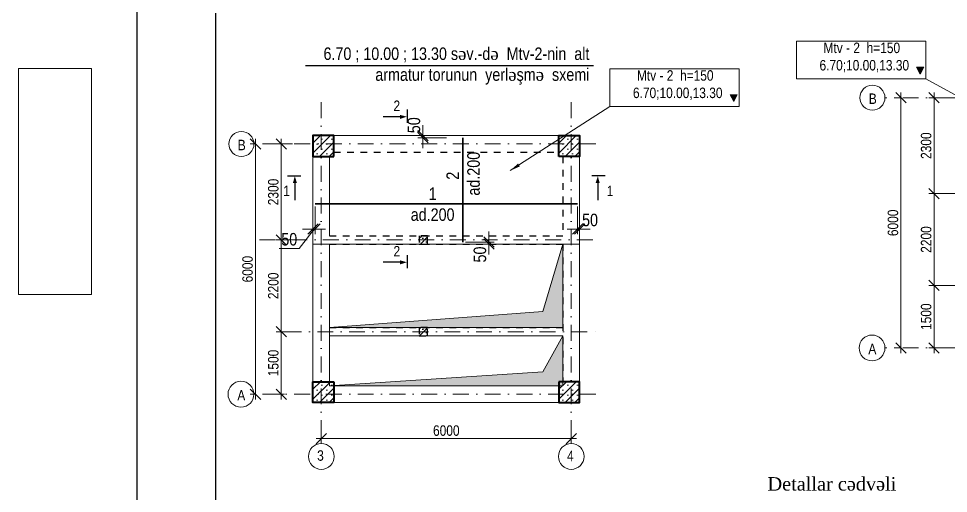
# Model space of a CAD drawing. Header units: millimetres. Extents: x -149347 to 251215, y -2929184 to -2541447.
# Drawn here: x 107669 to 129987, y -2684353 to -2672971 of the extents above; entities that cross this region are included whole.
import ezdxf

# ---------------------------------------------------------------- set-up
doc = ezdxf.new("R2010")
doc.units = ezdxf.units.MM
doc.linetypes.add('DASHDOTX2', pattern=[50.8, 25.4, -12.7, 0, -12.7])
doc.linetypes.add('HIDDEN', pattern=[4, 2, -2])
doc.layers.add('Калонлар', color=2, linetype='Continuous', lineweight=40)
doc.layers.add('Х - диварлар.', color=31, linetype='Continuous', lineweight=25)
doc.styles.add('style1', font='A3TI(LA).TTF', dxfattribs={"height": 400})
doc.styles.add('style6', font='ARIALN.TTF', dxfattribs={"height": 300})
doc.styles.add('Times New  Roman', font='times.ttf')
doc.dimstyles.new('DIM_100', dxfattribs={"dimscale": 100, "dimtxt": 250, "dimasz": 2.5, "dimexe": 1.25, "dimexo": 0.625, "dimtad": 1, "dimdec": 0, "dimtxsty": 'style1', "dimblk": 'OBLIQUE', "dimcen": 2.5, "dimdle": 1.25, "dimclrd": 251, "dimclre": 251, "dimaunit": 1, "dimadec": 3, "dimazin": 0, "dimtfac": 1, "dimtdec": 0, "dimtmove": 1, "dimatfit": 3, "dimfxl": 1.25, "dimlwd": 5, "dimlwe": 5, "dimarcsym": 0})
doc.dimstyles.new('İSO-100', dxfattribs={"dimtxt": 250, "dimasz": 250, "dimexe": 100, "dimexo": 500, "dimgap": 100, "dimtad": 1, "dimdec": 0, "dimtxsty": 'Times New  Roman', "dimblk": 'OBLIQUE', "dimcen": 2.5, "dimdle": 100, "dimclrd": 250, "dimclre": 250, "dimadec": 0, "dimazin": 0, "dimtfac": 1, "dimtdec": 0, "dimtmove": 1, "dimatfit": 3, "dimfxl": 1, "dimlwd": 5, "dimlwe": 5, "dimarcsym": 0})

# ---------------------------------------------------------------- blocks, each defined once
blk = doc.blocks.new('mekteb')
at = {"color": 0, "lineweight": 25}
blk.add_line((99643, -1849866), (99643, -1821466), dxfattribs=at)
at = {"color": 0, "lineweight": 25, "ltscale": 15}
blk.add_line((101643, -1849366), (101643, -1821966), dxfattribs=at)
blk = doc.blocks.new('_Oblique')
at = {"color": 0, "linetype": 'ByBlock', "lineweight": -2}
blk.add_line((-0.5, -0.5), (0.5, 0.5), dxfattribs=at)
blk = doc.blocks.new('*D974')
at = {"color": 251, "lineweight": 5, "ltscale": 50, "transparency": 16777216}
for p, q in [((114935, -2682724), (114935, -2683164)), ((120935, -2682724), (120935, -2683164))]:
    blk.add_line(p, q, dxfattribs=at)
at = {"color": 251, "linetype": 'ByBlock', "lineweight": 5, "ltscale": 50, "transparency": 16777216}
blk.add_line((121060, -2683039), (114810, -2683039), dxfattribs=at)
at = {"layer": 'Defpoints', "color": 0, "lineweight": 15, "ltscale": 50, "transparency": 16777216}
for p in [(114935, -2682661), (120935, -2682661), (114935, -2683039)]:
    blk.add_point(p, dxfattribs=at)
at = {"color": 251, "lineweight": 5, "ltscale": 50, "transparency": 16777216, "xscale": 250, "yscale": 250, "zscale": 250, "rotation": 180}
blk.add_blockref('_Oblique', (114935, -2683039), dxfattribs=at)
at = {"color": 251, "lineweight": 5, "ltscale": 50, "transparency": 16777216, "xscale": 250, "yscale": 250, "zscale": 250}
blk.add_blockref('_Oblique', (120935, -2683039), dxfattribs=at)
at = {"color": 0, "lineweight": 15, "ltscale": 50, "transparency": 16777216, "insert": (117935, -2682849), "char_height": 300, "attachment_point": 5, "style": 'style6'}
blk.add_mtext('{\\H0.83333x;6000}', dxfattribs=at)
blk = doc.blocks.new('*D975')
at = {"color": 251, "linetype": 'ByBlock', "lineweight": 5, "ltscale": 50, "transparency": 16777216}
blk.add_line((113355, -2682102), (113355, -2675852), dxfattribs=at)
at = {"color": 251, "lineweight": 5, "ltscale": 50, "transparency": 16777216}
for p, q in [((113348, -2675977), (113230, -2675977)), ((113348, -2681977), (113230, -2681977))]:
    blk.add_line(p, q, dxfattribs=at)
at = {"layer": 'Defpoints', "color": 0, "lineweight": 15, "ltscale": 50, "transparency": 16777216}
for p in [(113355, -2675977), (113411, -2675977), (113411, -2681977)]:
    blk.add_point(p, dxfattribs=at)
at = {"color": 251, "lineweight": 5, "ltscale": 50, "transparency": 16777216, "xscale": 250, "yscale": 250, "zscale": 250}
for p, rotation in [((113355, -2675977), 90), ((113355, -2681977), 270)]:
    blk.add_blockref('_Oblique', p, dxfattribs=dict(at, rotation=rotation))
at = {"color": 0, "lineweight": 15, "ltscale": 50, "transparency": 16777216, "insert": (113165, -2678977), "char_height": 300, "attachment_point": 5, "rotation": 90, "style": 'style6'}
blk.add_mtext('{\\H0.83333x;6000}', dxfattribs=at)
blk = doc.blocks.new('*D976')
at = {"color": 251, "linetype": 'ByBlock', "lineweight": 5, "ltscale": 50, "transparency": 16777216}
blk.add_line((113973, -2678152), (113973, -2680602), dxfattribs=at)
at = {"color": 251, "lineweight": 5, "ltscale": 50, "transparency": 16777216}
for p, q in [((114389, -2678277), (113848, -2678277)), ((114236, -2680477), (113848, -2680477))]:
    blk.add_line(p, q, dxfattribs=at)
at = {"layer": 'Defpoints', "color": 0, "lineweight": 15, "ltscale": 50, "transparency": 16777216}
for p in [(114451, -2678277), (113973, -2680477), (114298, -2680477)]:
    blk.add_point(p, dxfattribs=at)
at = {"color": 251, "lineweight": 5, "ltscale": 50, "transparency": 16777216, "xscale": 250, "yscale": 250, "zscale": 250}
for p, rotation in [((113973, -2678277), 90), ((113973, -2680477), 270)]:
    blk.add_blockref('_Oblique', p, dxfattribs=dict(at, rotation=rotation))
at = {"color": 0, "lineweight": 15, "ltscale": 50, "transparency": 16777216, "insert": (113783, -2679377), "char_height": 300, "attachment_point": 5, "rotation": 90, "style": 'style6'}
blk.add_mtext('{\\H0.83333x;2200}', dxfattribs=at)
blk = doc.blocks.new('*D977')
at = {"color": 251, "linetype": 'ByBlock', "lineweight": 5, "ltscale": 50, "transparency": 16777216}
blk.add_line((113973, -2675852), (113973, -2678402), dxfattribs=at)
at = {"color": 251, "lineweight": 5, "ltscale": 50, "transparency": 16777216}
for p, q in [((114246, -2675977), (113848, -2675977)), ((114236, -2678277), (113848, -2678277))]:
    blk.add_line(p, q, dxfattribs=at)
at = {"layer": 'Defpoints', "color": 0, "lineweight": 15, "ltscale": 50, "transparency": 16777216}
for p in [(114308, -2675977), (113973, -2678277), (114298, -2678277)]:
    blk.add_point(p, dxfattribs=at)
at = {"color": 251, "lineweight": 5, "ltscale": 50, "transparency": 16777216, "xscale": 250, "yscale": 250, "zscale": 250}
for p, rotation in [((113973, -2675977), 90), ((113973, -2678277), 270)]:
    blk.add_blockref('_Oblique', p, dxfattribs=dict(at, rotation=rotation))
at = {"color": 0, "lineweight": 15, "ltscale": 50, "transparency": 16777216, "insert": (113783, -2677127), "char_height": 300, "attachment_point": 5, "rotation": 90, "style": 'style6'}
blk.add_mtext('{\\H0.83333x;2300}', dxfattribs=at)
blk = doc.blocks.new('*D978')
at = {"color": 251, "linetype": 'ByBlock', "lineweight": 5, "ltscale": 50, "transparency": 16777216}
blk.add_line((113973, -2680352), (113973, -2682102), dxfattribs=at)
at = {"color": 251, "lineweight": 5, "ltscale": 50, "transparency": 16777216}
for p, q in [((114246, -2680477), (113848, -2680477)), ((114049, -2681977), (113848, -2681977))]:
    blk.add_line(p, q, dxfattribs=at)
at = {"layer": 'Defpoints', "color": 0, "lineweight": 15, "ltscale": 50, "transparency": 16777216}
for p in [(114308, -2680477), (113973, -2681977), (114111, -2681977)]:
    blk.add_point(p, dxfattribs=at)
at = {"color": 251, "lineweight": 5, "ltscale": 50, "transparency": 16777216, "xscale": 250, "yscale": 250, "zscale": 250}
for p, rotation in [((113973, -2680477), 90), ((113973, -2681977), 270)]:
    blk.add_blockref('_Oblique', p, dxfattribs=dict(at, rotation=rotation))
at = {"color": 0, "lineweight": 15, "ltscale": 50, "transparency": 16777216, "insert": (113783, -2681227), "char_height": 300, "attachment_point": 5, "rotation": 90, "style": 'style6'}
blk.add_mtext('{\\H0.83333x;1500}', dxfattribs=at)
blk = doc.blocks.new('*D963')
at = {"color": 251, "linetype": 'ByBlock', "lineweight": 5, "ltscale": 50, "transparency": 16777216}
blk.add_line((128847, -2680992), (128847, -2674742), dxfattribs=at)
at = {"color": 251, "lineweight": 5, "ltscale": 50, "transparency": 16777216}
for p, q in [((128840, -2674867), (128722, -2674867)), ((128840, -2680867), (128722, -2680867))]:
    blk.add_line(p, q, dxfattribs=at)
at = {"layer": 'Defpoints', "color": 0, "lineweight": 15, "ltscale": 50, "transparency": 16777216}
for p in [(128847, -2674867), (128902, -2674867), (128902, -2680867)]:
    blk.add_point(p, dxfattribs=at)
at = {"color": 251, "lineweight": 5, "ltscale": 50, "transparency": 16777216, "xscale": 250, "yscale": 250, "zscale": 250}
for p, rotation in [((128847, -2674867), 90), ((128847, -2680867), 270)]:
    blk.add_blockref('_Oblique', p, dxfattribs=dict(at, rotation=rotation))
at = {"color": 0, "lineweight": 15, "ltscale": 50, "transparency": 16777216, "insert": (128657, -2677867), "char_height": 300, "attachment_point": 5, "rotation": 90, "style": 'style6'}
blk.add_mtext('{\\H0.83333x;6000}', dxfattribs=at)
blk = doc.blocks.new('*D964')
at = {"color": 251, "linetype": 'ByBlock', "lineweight": 5, "ltscale": 50, "transparency": 16777216}
blk.add_line((129643, -2677042), (129643, -2679492), dxfattribs=at)
at = {"color": 251, "lineweight": 5, "ltscale": 50, "transparency": 16777216}
for p, q in [((130518, -2677167), (129518, -2677167)), ((130178, -2679367), (129518, -2679367))]:
    blk.add_line(p, q, dxfattribs=at)
at = {"layer": 'Defpoints', "color": 0, "lineweight": 15, "ltscale": 50, "transparency": 16777216}
for p in [(130580, -2677167), (129643, -2679367), (130240, -2679367)]:
    blk.add_point(p, dxfattribs=at)
at = {"color": 251, "lineweight": 5, "ltscale": 50, "transparency": 16777216, "xscale": 250, "yscale": 250, "zscale": 250}
for p, rotation in [((129643, -2677167), 90), ((129643, -2679367), 270)]:
    blk.add_blockref('_Oblique', p, dxfattribs=dict(at, rotation=rotation))
at = {"color": 0, "lineweight": 15, "ltscale": 50, "transparency": 16777216, "insert": (129453, -2678267), "char_height": 300, "attachment_point": 5, "rotation": 90, "style": 'style6'}
blk.add_mtext('{\\H0.83333x;2200}', dxfattribs=at)
blk = doc.blocks.new('*D965')
at = {"color": 251, "linetype": 'ByBlock', "lineweight": 5, "ltscale": 50, "transparency": 16777216}
blk.add_line((129643, -2674742), (129643, -2677292), dxfattribs=at)
at = {"color": 251, "lineweight": 5, "ltscale": 50, "transparency": 16777216}
for p, q in [((130188, -2674867), (129518, -2674867)), ((130178, -2677167), (129518, -2677167))]:
    blk.add_line(p, q, dxfattribs=at)
at = {"layer": 'Defpoints', "color": 0, "lineweight": 15, "ltscale": 50, "transparency": 16777216}
for p in [(130250, -2674867), (129643, -2677167), (130240, -2677167)]:
    blk.add_point(p, dxfattribs=at)
at = {"color": 251, "lineweight": 5, "ltscale": 50, "transparency": 16777216, "xscale": 250, "yscale": 250, "zscale": 250}
for p, rotation in [((129643, -2674867), 90), ((129643, -2677167), 270)]:
    blk.add_blockref('_Oblique', p, dxfattribs=dict(at, rotation=rotation))
at = {"color": 0, "lineweight": 15, "ltscale": 50, "transparency": 16777216, "insert": (129453, -2676017), "char_height": 300, "attachment_point": 5, "rotation": 90, "style": 'style6'}
blk.add_mtext('{\\H0.83333x;2300}', dxfattribs=at)
blk = doc.blocks.new('*D966')
at = {"color": 251, "linetype": 'ByBlock', "lineweight": 5, "ltscale": 50, "transparency": 16777216}
blk.add_line((129643, -2679242), (129643, -2680992), dxfattribs=at)
at = {"color": 251, "lineweight": 5, "ltscale": 50, "transparency": 16777216}
for p, q in [((130188, -2679367), (129518, -2679367)), ((130178, -2680867), (129518, -2680867))]:
    blk.add_line(p, q, dxfattribs=at)
at = {"layer": 'Defpoints', "color": 0, "lineweight": 15, "ltscale": 50, "transparency": 16777216}
for p in [(130250, -2679367), (129643, -2680867), (130240, -2680867)]:
    blk.add_point(p, dxfattribs=at)
at = {"color": 251, "lineweight": 5, "ltscale": 50, "transparency": 16777216, "xscale": 250, "yscale": 250, "zscale": 250}
for p, rotation in [((129643, -2679367), 90), ((129643, -2680867), 270)]:
    blk.add_blockref('_Oblique', p, dxfattribs=dict(at, rotation=rotation))
at = {"color": 0, "lineweight": 15, "ltscale": 50, "transparency": 16777216, "insert": (129453, -2680117), "char_height": 300, "attachment_point": 5, "rotation": 90, "style": 'style6'}
blk.add_mtext('{\\H0.83333x;1500}', dxfattribs=at)
blk = doc.blocks.new('*D994')
at = {"color": 251, "lineweight": 5, "ltscale": 50, "transparency": 16777216}
for p, q in [((114735, -2677474), (114735, -2678141)), ((114785, -2677474), (114785, -2678141))]:
    blk.add_line(p, q, dxfattribs=at)
at = {"color": 251, "linetype": 'ByBlock', "lineweight": 5, "ltscale": 50, "transparency": 16777216}
for p, q in [((114760, -2678016), (114404, -2678479)), ((114735, -2678016), (114485, -2678016)), ((114785, -2678016), (114735, -2678016)), ((114785, -2678016), (114735, -2678016)), ((114785, -2678016), (115035, -2678016)), ((114404, -2678479), (113927, -2678479))]:
    blk.add_line(p, q, dxfattribs=at)
at = {"layer": 'Defpoints', "color": 0, "lineweight": 15, "ltscale": 50, "transparency": 16777216}
for p in [(114735, -2677412), (114785, -2677412), (114735, -2678016)]:
    blk.add_point(p, dxfattribs=at)
at = {"color": 251, "lineweight": 5, "ltscale": 50, "transparency": 16777216, "xscale": 250, "yscale": 250, "zscale": 250}
blk.add_blockref('_Oblique', (114735, -2678016), dxfattribs=at)
at = {"color": 251, "lineweight": 5, "ltscale": 50, "transparency": 16777216, "xscale": 250, "yscale": 250, "zscale": 250, "rotation": 180}
blk.add_blockref('_Oblique', (114785, -2678016), dxfattribs=at)
at = {"color": 0, "lineweight": 15, "ltscale": 50, "transparency": 16777216, "insert": (114165, -2678263), "char_height": 300, "attachment_point": 5, "style": 'style6'}
blk.add_mtext('50', dxfattribs=at)
blk = doc.blocks.new('*D995')
at = {"color": 251, "lineweight": 5, "ltscale": 50, "transparency": 16777216}
for p, q in [((121085, -2677474), (121085, -2678141)), ((121135, -2677474), (121135, -2678141))]:
    blk.add_line(p, q, dxfattribs=at)
at = {"color": 251, "linetype": 'ByBlock', "lineweight": 5, "ltscale": 50, "transparency": 16777216}
for p, q in [((121085, -2678016), (120835, -2678016)), ((121135, -2678016), (121085, -2678016)), ((121135, -2678016), (121385, -2678016))]:
    blk.add_line(p, q, dxfattribs=at)
at = {"layer": 'Defpoints', "color": 0, "lineweight": 15, "ltscale": 50, "transparency": 16777216}
for p in [(121085, -2677412), (121135, -2677412), (121085, -2678016)]:
    blk.add_point(p, dxfattribs=at)
at = {"color": 251, "lineweight": 5, "ltscale": 50, "transparency": 16777216, "xscale": 250, "yscale": 250, "zscale": 250}
blk.add_blockref('_Oblique', (121085, -2678016), dxfattribs=at)
at = {"color": 251, "lineweight": 5, "ltscale": 50, "transparency": 16777216, "xscale": 250, "yscale": 250, "zscale": 250, "rotation": 180}
blk.add_blockref('_Oblique', (121135, -2678016), dxfattribs=at)
at = {"color": 0, "lineweight": 15, "ltscale": 50, "transparency": 16777216, "insert": (121385, -2677800), "char_height": 300, "attachment_point": 5, "style": 'style6'}
blk.add_mtext('50', dxfattribs=at)
blk = doc.blocks.new('*D996')
at = {"color": 251, "linetype": 'ByBlock', "lineweight": 5, "ltscale": 50, "transparency": 16777216}
for p, q in [((118959, -2678327), (118959, -2678077)), ((118959, -2678327), (118959, -2678377)), ((118959, -2678377), (118959, -2678627))]:
    blk.add_line(p, q, dxfattribs=at)
at = {"color": 251, "lineweight": 5, "ltscale": 50, "transparency": 16777216}
for p, q in [((118393, -2678327), (119084, -2678327)), ((118393, -2678377), (119084, -2678377))]:
    blk.add_line(p, q, dxfattribs=at)
at = {"layer": 'Defpoints', "color": 0, "lineweight": 15, "ltscale": 50, "transparency": 16777216}
for p in [(118330, -2678327), (118330, -2678377), (118959, -2678377)]:
    blk.add_point(p, dxfattribs=at)
at = {"color": 251, "lineweight": 5, "ltscale": 50, "transparency": 16777216, "xscale": 250, "yscale": 250, "zscale": 250}
for p, rotation in [((118959, -2678327), 270), ((118959, -2678377), 90)]:
    blk.add_blockref('_Oblique', p, dxfattribs=dict(at, rotation=rotation))
at = {"color": 0, "lineweight": 15, "ltscale": 50, "transparency": 16777216, "insert": (118743, -2678627), "char_height": 300, "attachment_point": 5, "rotation": 90, "style": 'style6'}
blk.add_mtext('50', dxfattribs=at)
blk = doc.blocks.new('*D997')
at = {"color": 251, "linetype": 'ByBlock', "lineweight": 5, "ltscale": 50, "transparency": 16777216}
for p, q in [((117374, -2675777), (117374, -2675527)), ((117374, -2675827), (117374, -2675777)), ((117374, -2675827), (117374, -2676077))]:
    blk.add_line(p, q, dxfattribs=at)
at = {"color": 251, "lineweight": 5, "ltscale": 50, "transparency": 16777216}
for p, q in [((117941, -2675777), (117249, -2675777)), ((117941, -2675827), (117249, -2675827))]:
    blk.add_line(p, q, dxfattribs=at)
at = {"layer": 'Defpoints', "color": 0, "lineweight": 15, "ltscale": 50, "transparency": 16777216}
for p in [(117374, -2675777), (118003, -2675777), (118003, -2675827)]:
    blk.add_point(p, dxfattribs=at)
at = {"color": 251, "lineweight": 5, "ltscale": 50, "transparency": 16777216, "xscale": 250, "yscale": 250, "zscale": 250}
for p, rotation in [((117374, -2675777), 270), ((117374, -2675827), 90)]:
    blk.add_blockref('_Oblique', p, dxfattribs=dict(at, rotation=rotation))
at = {"color": 0, "lineweight": 15, "ltscale": 50, "transparency": 16777216, "insert": (117159, -2675527), "char_height": 300, "attachment_point": 5, "rotation": 90, "style": 'style6'}
blk.add_mtext('50', dxfattribs=at)

msp = doc.modelspace()

# ---------------------------------------------------------------- hatches: boundary and pattern name
at = {"lineweight": 20, "ltscale": 15}
h = msp.add_hatch(color=256, dxfattribs=at)
h.dxf.hatch_style = 1
h.paths.add_polyline_path([(129397.84509, -2674132.85745), (129224.11845, -2674132.85745), (129311.45276, -2674299.21389)])
h = msp.add_hatch(color=256, dxfattribs=at)
h.dxf.hatch_style = 1
h.paths.add_polyline_path([(124919.42043, -2674794.92272), (124745.69379, -2674794.92272), (124833.02809, -2674961.27916)])
at = {"lineweight": 15, "ltscale": 50}
h = msp.add_hatch(dxfattribs=at)
h.set_pattern_fill('SACNCR', color=4, scale=70)
h.set_pattern_definition([(45, (-689485.15, -88234.42), (-117.865862, 117.865862), []), (45, (-689367.28, -88234.42), (-117.865862, 117.865862), [0, -166.6875])])
h.paths.add_polyline_path([(115234.85346, -2675776.685), (114734.85346, -2675776.685), (114734.85346, -2676276.685), (115234.85346, -2676276.685)])
h = msp.add_hatch(dxfattribs=at)
h.set_pattern_fill('SACNCR', color=4, scale=70)
h.set_pattern_definition([(45, (-683585.15, -88234.42), (-117.865862, 117.865862), []), (45, (-683467.28, -88234.42), (-117.865862, 117.865862), [0, -166.6875])])
h.paths.add_polyline_path([(121134.85346, -2675776.685), (120634.85346, -2675776.685), (120634.85346, -2676276.685), (121134.85346, -2676276.685)])
at = {"linetype": 'HIDDEN', "lineweight": 25, "ltscale": 80}
h = msp.add_hatch(dxfattribs=at)
h.set_pattern_fill('SACNCR', color=256, scale=50)
h.set_pattern_definition([(45, (-681253.2, -61865.3), (-84.189901, 84.189901), []), (45, (-681169.01, -61865.3), (-84.189901, 84.189901), [0, -119.0625])])
h.paths.add_polyline_path([(117384.85346, -2678276.685), (117384.85346, -2678376.685), (117284.85346, -2678376.685), (117284.85346, -2678276.685)])
h.paths.add_polyline_path([(117484.85346, -2678276.685), (117484.85346, -2678376.685), (117384.85346, -2678376.685), (117384.85346, -2678276.685)])
h.paths.add_polyline_path([(117484.85346, -2678176.685), (117484.85346, -2678276.685), (117384.85346, -2678276.685), (117384.85346, -2678176.685)])
h.paths.add_polyline_path([(117384.85346, -2678276.685), (117284.85346, -2678276.685), (117284.85346, -2678176.685), (117384.85346, -2678176.685)])
at = {"lineweight": 0, "ltscale": 15}
h = msp.add_hatch(color=4, dxfattribs=at)
h.dxf.hatch_style = 1
h.paths.add_polyline_path([(120254.42501, -2679990.10774), (115134.85346, -2680376.72226), (120733.85416, -2680376.72226), (120734.85346, -2678376.685)])
at = {"linetype": 'HIDDEN', "lineweight": 25, "ltscale": 80}
h = msp.add_hatch(dxfattribs=at)
h.set_pattern_fill('SACNCR', color=256, scale=50)
h.set_pattern_definition([(45, (-681253.2, -59665.3), (-84.189901, 84.189901), []), (45, (-681169.01, -59665.3), (-84.189901, 84.189901), [0, -119.0625])])
h.paths.add_polyline_path([(117384.85346, -2680576.685), (117284.85346, -2680576.685), (117284.85346, -2680476.685), (117384.85346, -2680476.685)])
h.paths.add_polyline_path([(117484.85346, -2680576.685), (117384.85346, -2680576.685), (117384.85346, -2680476.685), (117484.85346, -2680476.685)])
h.paths.add_polyline_path([(117484.85346, -2680476.685), (117384.85346, -2680476.685), (117384.85346, -2680376.685), (117484.85346, -2680376.685)])
h.paths.add_polyline_path([(117384.85346, -2680476.685), (117284.85346, -2680476.685), (117284.85346, -2680376.685), (117384.85346, -2680376.685)])
at = {"lineweight": 0, "ltscale": 15}
h = msp.add_hatch(color=4, dxfattribs=at)
h.dxf.hatch_style = 1
h.paths.add_polyline_path([(120254.42501, -2681438.55197), (115134.85346, -2681776.72226), (120733.85416, -2681776.72226), (120734.85346, -2680576.685)])
at = {"lineweight": 15, "ltscale": 50}
h = msp.add_hatch(dxfattribs=at)
h.set_pattern_fill('SACNCR', color=4, scale=70)
h.set_pattern_definition([(45, (-689485.15, -94134.42), (-117.865862, 117.865862), []), (45, (-689367.28, -94134.42), (-117.865862, 117.865862), [0, -166.6875])])
h.paths.add_polyline_path([(115234.85346, -2681676.685), (114734.85346, -2681676.685), (114734.85346, -2682176.685), (115234.85346, -2682176.685)])
h = msp.add_hatch(dxfattribs=at)
h.set_pattern_fill('SACNCR', color=4, scale=70)
h.set_pattern_definition([(45, (-683585.15, -94134.42), (-117.865862, 117.865862), []), (45, (-683467.28, -94134.42), (-117.865862, 117.865862), [0, -166.6875])])
h.paths.add_polyline_path([(121134.85346, -2681676.685), (120634.85346, -2681676.685), (120634.85346, -2682176.685), (121134.85346, -2682176.685)])

# ---------------------------------------------------------------- linework, layer by layer
at = {"ltscale": 30}
msp.add_line((121470.01804, -2674099.71501), (114557.41556, -2674099.71501), dxfattribs=at)
at = {"color": 0, "lineweight": 20, "ltscale": 15}
for p, q in [((129224.11845, -2674132.85745), (129397.84509, -2674132.85745)), ((129311.45276, -2674299.21389), (129224.11845, -2674132.85745)), ((129397.84509, -2674132.85745), (129311.45276, -2674299.21389)), ((124745.69379, -2674794.92272), (124919.42043, -2674794.92272)), ((124833.02809, -2674961.27916), (124745.69379, -2674794.92272)), ((124919.42043, -2674794.92272), (124833.02809, -2674961.27916))]:
    msp.add_line(p, q, dxfattribs=at)
at = {"color": 1, "linetype": 'DASHDOTX2', "lineweight": 13, "ltscale": 15}
for p, q in [((114934.85346, -2674976.685), (114934.85346, -2683158.59547)), ((120934.85346, -2674976.685), (120934.85346, -2683158.59547)), ((137654.09977, -2674866.63139), (128464.02173, -2674866.63139)), ((121524.85346, -2675976.685), (113317.14719, -2675976.685)), ((137654.09977, -2680866.63139), (128464.02173, -2680866.63139)), ((121524.85346, -2681976.685), (113317.14719, -2681976.685))]:
    msp.add_line(p, q, dxfattribs=at)
at = {"lineweight": 30}
for p, q in [((116992.97555, -2675151.2448), (116992.97555, -2675468.64319)), ((116821.0454, -2675323.6794), (116415.98907, -2675323.6794)), ((114125.65073, -2676743.4108), (114443.04912, -2676743.4108)), ((121744.05619, -2676743.4108), (121426.6578, -2676743.4108)), ((114298.08533, -2676915.34095), (114298.08533, -2677320.39728)), ((121571.6216, -2676915.34095), (121571.6216, -2677320.39728)), ((116821.0454, -2678811.48885), (116415.98907, -2678811.48885)), ((116992.97555, -2678639.05426), (116992.97555, -2678956.45265))]:
    msp.add_line(p, q, dxfattribs=at)
at = {"color": 6, "lineweight": 35, "ltscale": 15}
for p, q in [((118330.20718, -2675826.685), (118330.20718, -2678326.685)), ((114784.85346, -2677411.6837), (121084.85346, -2677411.6837))]:
    msp.add_line(p, q, dxfattribs=at)
at = {"color": 0, "lineweight": 5, "ltscale": 15}
for points in [[(126340.6675, -2674414.93977), (129442.78617, -2674414.93977), (129442.78617, -2673510.55575), (126340.6675, -2673510.55575)], [(121862.24283, -2675077.00503), (124964.36151, -2675077.00503), (124964.36151, -2674172.62101), (121862.24283, -2674172.62101)]]:
    msp.add_lwpolyline(points, close=True, dxfattribs=at)
at = {"color": 1, "lineweight": 15, "ltscale": 15}
for points in [[(107668.53524, -2674165.17831), (109415.12502, -2674165.17831), (109415.12502, -2679583.1887), (107668.53524, -2679583.1887)], [(121134.85346, -2675776.685), (114734.85346, -2675776.685), (114734.85346, -2678376.685), (121134.85346, -2678376.685)]]:
    msp.add_lwpolyline(points, close=True, dxfattribs=at)
at = {"color": 3, "lineweight": 18}
for points in [[(115234.85346, -2675776.685), (120634.85346, -2675776.685)], [(114734.85346, -2676276.685), (114734.85346, -2681676.685)], [(115134.85346, -2676276.685), (115134.85346, -2678176.685)], [(121134.85346, -2676276.685), (121134.85346, -2681676.685)], [(115134.85346, -2678376.685), (115134.85346, -2681676.685)], [(115134.85346, -2680376.685), (120254.42501, -2679990.10774), (120734.85346, -2678376.685)], [(115134.85346, -2680576.685), (120734.85346, -2680576.685)], [(115134.85346, -2681776.685), (120254.42501, -2681438.55197), (120734.85346, -2680576.685)], [(115234.85346, -2681776.685), (120634.85346, -2681776.685)], [(115234.85346, -2682176.685), (120634.85346, -2682176.685)]]:
    msp.add_lwpolyline(points, dxfattribs=at)
at = {"linetype": 'HIDDEN', "lineweight": 25, "ltscale": 80}
for points in [[(115234.85346, -2676176.685), (120634.85346, -2676176.685)], [(120734.85346, -2676276.685), (120734.85346, -2678176.685)], [(115134.85346, -2678176.685), (120734.85346, -2678176.685)], [(117284.85346, -2678176.685), (117284.85346, -2678376.685), (117484.85346, -2678376.685), (117484.85346, -2678176.685), (117284.85346, -2678176.685)], [(115134.85346, -2678376.685), (120734.85346, -2678376.685)], [(120734.85346, -2678376.685), (120734.85346, -2681676.685)], [(115134.85346, -2680376.685), (120734.85346, -2680376.685)], [(117284.85346, -2680376.685), (117284.85346, -2680576.685), (117484.85346, -2680576.685), (117484.85346, -2680376.685), (117284.85346, -2680376.685)]]:
    msp.add_lwpolyline(points, dxfattribs=at)
at = {"color": 1, "linetype": 'DASHDOTX2', "lineweight": 13, "ltscale": 15}
for points in [[(113450.79459, -2678276.685), (121610.48387, -2678276.685)], [(114077.80152, -2680476.685), (121605.5319, -2680476.685)]]:
    msp.add_lwpolyline(points, dxfattribs=at)
at = {"color": 3, "lineweight": 18}
for points in [[(115134.85346, -2680376.685), (120734.85346, -2680376.685), (120734.85346, -2678376.685), (115134.85346, -2678376.685)], [(115134.85346, -2680576.685), (120734.85346, -2680576.685), (120734.85346, -2681776.685), (115134.85346, -2681776.685)]]:
    msp.add_lwpolyline(points, close=True, dxfattribs=at)
at = {"color": 231, "lineweight": 15, "ltscale": 50}
for centre, radius in [((128163.61664, -2674866.63139), 300.40509), ((113016.7421, -2675976.685), 300.40509), ((128153.6812, -2680866.63139), 310.34053), ((113006.80666, -2681976.685), 310.34053), ((114934.85346, -2683467.76169), 309.16622), ((120934.85346, -2683467.76169), 309.16622)]:
    msp.add_circle(centre, radius, dxfattribs=at)
at = {"lineweight": 30}
for points in [[(116821.0454, -2675376.79287), (116986.4204, -2675323.6794), (116821.0454, -2675277.73473)], [(114351.1988, -2676915.34095), (114298.08533, -2676749.96595), (114252.14066, -2676915.34095)], [(121518.50813, -2676915.34095), (121571.6216, -2676749.96595), (121617.56627, -2676915.34095)], [(116821.0454, -2678864.60232), (116986.4204, -2678811.48885), (116821.0454, -2678765.54418)]]:
    msp.add_solid(points, dxfattribs=at)
at = {"layer": 'Калонлар', "color": 1}
for points in [[(115234.85346, -2676276.685), (115234.85346, -2675776.685), (114734.85346, -2675776.685), (114734.85346, -2676276.685)], [(120634.85346, -2676276.685), (120634.85346, -2675776.685), (121134.85346, -2675776.685), (121134.85346, -2676276.685)], [(115234.85346, -2681676.685), (115234.85346, -2682176.685), (114734.85346, -2682176.685), (114734.85346, -2681676.685)], [(120634.85346, -2681676.685), (120634.85346, -2682176.685), (121134.85346, -2682176.685), (121134.85346, -2681676.685)]]:
    msp.add_lwpolyline(points, close=True, dxfattribs=at)

# ---------------------------------------------------------------- block references
at = {"lineweight": 15, "xscale": 0.9430204144289575, "yscale": 0.9430204144289575, "zscale": 0.9430204144289575}
msp.add_blockref('mekteb', (16552.24327, -954685.78344), dxfattribs=at)

# ---------------------------------------------------------------- texts
at = {"color": 0, "ltscale": 3, "char_height": 300, "width": 2269.89329, "attachment_point": 1, "style": 'style6'}
for insert in [(126893.22435, -2673546.82774), (122414.79968, -2674208.893)]:
    msp.add_mtext('{\\fArial Narrow|b0|i0|c238|p34; \\fArial Narrow|b0|i0|c204|p34;\\H0.83333x;Mtv\\fArial Narrow|b0|i0|c238|p34; \\fArial Narrow|b0|i0|c204|p34;-\\fArial Narrow|b0|i0|c238|p34; 2  h=150     6.70;10.00,13.30}', dxfattribs=dict(at, insert=insert))
at = {"color": 231, "lineweight": 15, "ltscale": 50, "char_height": 250, "style": 'style6'}
for s, insert, attachment_point in [('{\\fArial Narrow|b0|i0|c238|p34;B}', (128075.41146, -2675016.16937), 7), ('{\\fArial Narrow|b0|i0|c238|p34;B}', (112928.53692, -2676126.22298), 7), ('{\\fArial Narrow|b0|i0|c238|p34;A}', (128065.47602, -2681016.16937), 7), ('{\\fArial Narrow|b0|i0|c238|p34;A}', (112918.60148, -2682126.22298), 7), ('3', (114994.13115, -2683320.65372), 3), ('4', (120991.79905, -2683331.27817), 3)]:
    msp.add_mtext_dynamic_manual_height_columns(s, width=157.5516269, gutter_width=12.5, heights=[0], dxfattribs=dict(at, insert=insert, attachment_point=attachment_point))
at = {"lineweight": 9, "char_height": 300, "width": 5396.4038597, "style": 'style6'}
for s, insert, attachment_point in [(' {\\fArial Narrow|b0|i0|c238|p34;\\H0.83333x;2}', (116826.33239, -2674935.28935), 3), (' {\\fArial Narrow|b0|i0|c238|p34;\\H0.83333x;1}', (114179.80321, -2676976.64479), 3), (' {\\fArial Narrow|b0|i0|c238|p34;\\H0.83333x;1}', (121689.90371, -2676976.64479), 1), (' {\\fArial Narrow|b0|i0|c238|p34;\\H0.83333x;2}', (116826.33239, -2678423.09881), 3)]:
    msp.add_mtext(s, dxfattribs=dict(at, insert=insert, attachment_point=attachment_point))
at = {"color": 7, "lineweight": 25, "insert": (118742.26208, -2677215.21728), "char_height": 300, "attachment_point": 7, "rotation": 90, "style": 'style6'}
msp.add_mtext_dynamic_manual_height_columns('    {\\fArial Narrow|b0|i0|c238|p34;2}\\Pad.200', width=2663.318439, gutter_width=12.5, heights=[0], dxfattribs=at)
at = {"color": 7, "lineweight": 25, "insert": (116083.54908, -2677824.12672), "char_height": 300, "attachment_point": 7, "style": 'style6'}
msp.add_mtext_dynamic_manual_height_columns('\\pxqc;    {\\fArial Narrow|b0|i0|c238|p34;1}\\P{\\fArial Narrow|b0|i0|c238|p34;    }ad.200', width=2663.318439, gutter_width=12.5, heights=[0], dxfattribs=at)
at = {"color": 7, "lineweight": 5, "ltscale": 15, "insert": (125644.92373, -2683964.31388), "char_height": 321.9728701, "width": 5230.1729035, "attachment_point": 1, "style": 'Times New  Roman'}
msp.add_mtext('{\\fTimes New Roman|b0|i0|c238|p18;Detallar cədvəli}', dxfattribs=at)
at = {"layer": 'Х - диварлар.', "color": 7, "insert": (121369.34834, -2673662.15083), "char_height": 300, "width": 43220.7468012, "attachment_point": 3, "style": 'style6'}
msp.add_mtext('{\\fArial Narrow|b0|i0|c238|p34; 6.70 ; 10.00 ; 13.30 s\\fTimes New Roman|b0|i0|c238|p18;ə\\fArial Narrow|b0|i0|c238|p34;v.}-{\\fArial Narrow|b0|i0|c238|p34;d\\fTimes New Roman|b0|i0|c238|p18;ə\\fArial Narrow|b0|i0|c238|p34;  Mtv-2-nin  alt \\P             armatur torunun  yerl\\fTimes New Roman|b0|i0|c238|p18;ə\\fArial Narrow|b0|i0|c238|p34;şm\\fTimes New Roman|b0|i0|c238|p18;ə\\fArial Narrow|b0|i0|c238|p34;  sxemi}', dxfattribs=at)

# ---------------------------------------------------------------- dimensions: what is measured, and where the dimension line sits
at = {"color": 231, "lineweight": 15, "ltscale": 50}
for base, p1, p2, angle, picture, middle in [((128846.83764, -2674866.63139), (128902.14978, -2680866.63139), (128902.14978, -2674866.63139), 270, '*D963', (128656.6949, -2677866.63139)), ((129643.45226, -2677166.63139), (130250.2965, -2674866.63139), (130240.2965, -2677166.63139), 90, '*D965', (129453.30953, -2676016.63139)), ((113355.2652, -2675976.685), (113410.57734, -2681976.685), (113410.57734, -2675976.685), 270, '*D975', (113165.12246, -2678976.685)), ((113973.24151, -2678276.685), (114308.1292, -2675976.685), (114298.1292, -2678276.685), 90, '*D977', (113783.09877, -2677126.685)), ((129643.45226, -2679366.63139), (130580.2965, -2677166.63139), (130240.2965, -2679366.63139), 90, '*D964', (129453.30953, -2678266.63139)), ((113973.24151, -2680476.685), (114451.05019, -2678276.685), (114298.1292, -2680476.685), 90, '*D976', (113783.09877, -2679376.685)), ((129643.45226, -2680866.63139), (130250.2965, -2679366.63139), (130240.2965, -2680866.63139), 90, '*D966', (129453.30953, -2680116.63139)), ((113973.24151, -2681976.685), (114308.1292, -2680476.685), (114111.05019, -2681976.685), 90, '*D978', (113783.09877, -2681226.685)), ((114934.85346, -2683039.04735), (120934.85346, -2682661.43139), (114934.85346, -2682661.43139), 180, '*D974', (117934.85346, -2682848.90461))]:
    dim = msp.add_linear_dim(base=base, p1=p1, p2=p2, angle=angle, text='{\\H0.83333x;<>}', dimstyle='DIM_100', override={"dimtxsty": 'style6'}, dxfattribs=at)
    dim.commit()
    dim.dimension.update_dxf_attribs({"geometry": picture, "text_midpoint": middle})
for base, p1, p2, angle, picture, middle in [((117374.42605, -2675776.685), (118003.17348, -2675826.685), (118003.17348, -2675776.685), 270, '*D997', (117374.42605, -2675526.685)), ((114734.85346, -2678016.05834), (114784.85346, -2677411.6837), (114734.85346, -2677411.6837), 0, '*D994', (114341.21822, -2678478.65213)), ((121084.85346, -2678016.05834), (121134.85346, -2677411.6837), (121084.85346, -2677411.6837), 0, '*D995', (121384.85346, -2678016.05834)), ((118958.95461, -2678376.685), (118330.20718, -2678326.685), (118330.20718, -2678376.685), 90, '*D996', (118958.95461, -2678626.685))]:
    dim = msp.add_linear_dim(base=base, p1=p1, p2=p2, angle=angle, dimstyle='DIM_100', override={"dimtxsty": 'style6'}, dxfattribs=at)
    dim.commit()
    dim.dimension.update_dxf_attribs({"geometry": picture, "text_midpoint": middle, "dimtype": 160})

# ---------------------------------------------------------------- leaders
at = {"color": 1, "lineweight": 15, "ltscale": 15}
for points in [[(131594.28661, -2675582.76678), (129442.78617, -2674414.93977)], [(119469.14853, -2676614.71819), (121862.24283, -2675077.00503)]]:
    msp.add_leader(points, dimstyle='İSO-100', override={"dimgap": 100, "dimtad": 0, "dimfxl": 1.25, "dimfxlon": 1, "dimtfill": 1, "dimtfillclr": 256}, dxfattribs=at)

doc.saveas('drawing.dxf')
